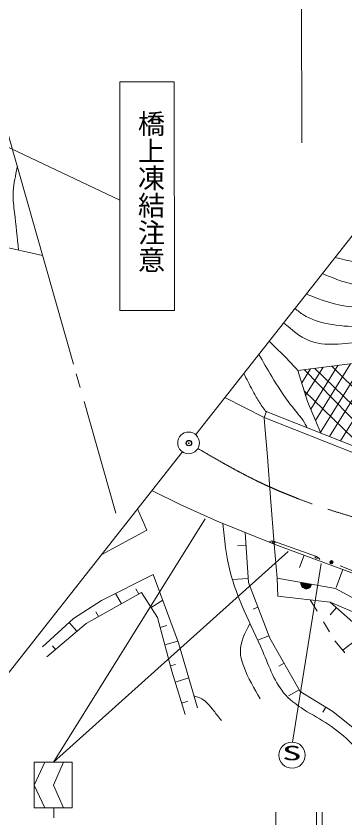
# Model space of a CAD drawing. Units: millimetres, scale not verified. Extents: x -199886483 to 680000, y -5525939 to 380000.
# Drawn here: x 364218 to 394389, y 243024 to 316621 of the extents above; entities that cross this region are included whole.
import ezdxf
from ezdxf.enums import TextEntityAlignment as Align

# ---------------------------------------------------------------- set-up
doc = ezdxf.new("R2010")
doc.units = ezdxf.units.MM
doc.header["$LTSCALE"] = 1000
doc.header["$PDMODE"] = 32
doc.header["$PDSIZE"] = 500
doc.linetypes.add('CHAIN', pattern=[18.5, 12, -1.5, 3.5, -1.5])
for name, color, linetype, lineweight in [('M-BGD', 7, 'Continuous', 13), ('M-BMK-SRVR', 3, 'Continuous', 13), ('M-OTRS', 6, 'Continuous', 25), ('M-STR-STR1', 1, 'Continuous', 13), ('M-STR-STR3', 7, 'Continuous', 13), ('M-STR-STRC', 7, 'Continuous', 13)]:
    doc.layers.add(name, color=color, linetype=linetype, lineweight=lineweight)
doc.styles.add('@ＭＳ ゴシック', font='')
doc.styles.add('ＭＳ ゴシック', font='')
doc.styles.get('@ＭＳ ゴシック').set_extended_font_data('@MS Gothic')
doc.styles.get('ＭＳ ゴシック').set_extended_font_data('MS Gothic')

msp = doc.modelspace()

# ---------------------------------------------------------------- linework, layer by layer
at = {"layer": 'M-BGD'}
for p, q in [((360805, 295976), (366643, 294646)), ((390076, 284105), (396893, 284953)), ((396121, 284857), (392102, 278381)), ((397286, 285001), (392965, 278040)), ((398689, 285230), (393977, 277639)), ((390948, 281245), (390076, 284105)), ((391214, 284246), (390422, 282970)), ((390649, 284176), (398497, 276149)), ((392379, 284391), (390776, 281808)), ((393745, 284561), (391248, 280537)), ((391600, 284294), (400487, 275661)), ((394911, 284706), (391685, 279508)), ((393196, 284493), (402845, 274864)), ((390651, 282219), (396199, 276828)), ((392176, 278352), (390948, 281245)), ((387180, 280344), (386982, 279762)), ((395323, 276461), (386982, 279762)), ((395519, 277029), (387176, 280331)), ((375365, 271409), (376217, 269434)), ((376217, 269434), (372035, 267169)), ((385234, 269233), (385540, 264646)), ((384543, 268008), (385312, 268059)), ((387848, 268415), (391790, 267007)), ((387909, 268167), (395252, 265444)), ((388160, 265026), (387910, 268157)), ((390224, 265998), (390651, 267150)), ((393569, 264185), (394183, 265840)), ((395277, 265653), (393964, 266174)), ((372071, 262992), (376792, 265380)), ((376792, 265380), (379132, 259086)), ((384071, 264896), (385517, 264993)), ((393525, 264086), (388160, 265026)), ((388160, 265026), (388223, 263366)), ((388160, 265026), (393525, 264086)), ((385540, 264646), (387497, 259519)), ((370647, 260876), (375725, 263712)), ((373348, 263638), (373882, 262683)), ((375197, 264067), (375474, 263572)), ((375725, 263712), (377191, 261417)), ((401242, 259871), (393525, 264086)), ((393525, 264086), (401242, 259871)), ((369497, 261322), (372071, 262992)), ((377672, 263011), (376607, 262331)), ((388223, 263366), (393031, 262832)), ((391209, 263034), (391839, 261988)), ((393031, 262832), (401089, 259384)), ((393031, 262832), (395121, 260999)), ((385969, 262201), (386409, 262369)), ((393021, 261672), (393600, 262333)), ((366637, 258744), (369497, 261322)), ((371548, 261953), (371792, 261516)), ((377191, 261417), (378513, 256486)), ((367035, 257797), (370647, 260876)), ((369106, 260969), (369800, 260154)), ((378047, 260680), (377433, 260515)), ((392426, 261013), (392973, 260104)), ((394238, 258443), (396027, 259824)), ((379074, 259242), (377861, 258917)), ((379132, 259086), (380853, 253125)), ((386445, 259387), (387407, 259754)), ((387497, 259519), (390284, 254637)), ((393472, 259275), (393479, 259264)), ((393479, 259264), (394387, 258167)), ((367556, 258808), (367836, 258480)), ((378835, 257112), (378378, 256990)), ((388313, 256958), (388800, 257236)), ((378513, 256486), (379736, 252531)), ((380058, 255879), (378819, 255496)), ((389203, 254233), (390192, 254797)), ((390284, 254637), (393264, 252783)), ((379983, 253741), (379416, 253566)), ((392345, 252723), (392628, 253178)), ((393264, 252783), (396635, 250099))]:
    msp.add_line(p, q, dxfattribs=at)
for radius in [150, 100, 50]:
    msp.add_circle((393144, 266499), radius, dxfattribs=at)
for centre, radius, start, end in [((387680, 267945), 500, 70.336, 115.336), ((387848, 268415), 150, 160.336, 340.336), ((391790, 267007), 150, 160.336, 340.336), ((391622, 266536), 500, 25.336, 70.336), ((390843, 264556), 500, 170.06432, 350.06432), ((390843, 264556), 500, 170.06432, 350.06432), ((390843, 264556), 450, 170.06432, 350.06432), ((390843, 264556), 400, 170.06432, 350.06432), ((390843, 264556), 350, 170.06432, 350.06432), ((390843, 264556), 300, 170.06432, 350.06432), ((390843, 264556), 250, 170.06432, 350.06432), ((390843, 264556), 200, 170.06432, 350.06432), ((390843, 264556), 150, 170.06432, 350.06432), ((390843, 264556), 100, 170.06432, 350.06432), ((390843, 264556), 50, 170.06432, 350.06432)]:
    msp.add_arc(centre, radius, start, end, dxfattribs=at)
for points, knots in [([(364457, 295144), (364335, 296289), (364213, 297435), (364077, 298585), (364010, 299155), (363939, 299725), (363952, 300294), (363968, 301013), (364119, 301729), (364261, 302438), (364287, 302566), (364312, 302693), (364337, 302820)], [0, 0, 0, 0, 1, 1, 1, 2, 2, 2, 3, 3, 3, 4, 4, 4, 4]), ([(393471, 294460), (394646, 294192), (395821, 293923), (397007, 293809), (398855, 293631), (400726, 293828), (402608, 294033), (403438, 294124), (404269, 294216), (405077, 294145), (406715, 294003), (408256, 293193), (409832, 292564), (411981, 291706), (414197, 291183), (416430, 290799), (417376, 290636), (418325, 290499), (419305, 290469), (420199, 290442), (421119, 290504), (421921, 290839), (422821, 291214), (423575, 291931), (424242, 292683), (424827, 293343), (425346, 294029), (425865, 294716)], [0, 0, 0, 0, 1, 1, 1, 2, 2, 2, 3, 3, 3, 4, 4, 4, 5, 5, 5, 6, 6, 6, 7, 7, 7, 8, 8, 8, 9, 9, 9, 9]), ([(390832, 291102), (392214, 290571), (393596, 290040), (395005, 289943), (396718, 289824), (398471, 290346), (400233, 290552), (400855, 290625), (401478, 290658), (402090, 290591), (402639, 290531), (403179, 290390), (403719, 290251), (405378, 289825), (407032, 289421), (408646, 288890), (409924, 288470), (411176, 287971), (412398, 287377), (413074, 287048), (413741, 286690), (414445, 286469), (415228, 286222), (416056, 286144), (416908, 286091), (420336, 285879), (424136, 286074), (426720, 288181), (426974, 288388), (427216, 288614), (427440, 288854), (427809, 289251), (428128, 289688), (428462, 290115), (428804, 290551), (429162, 290977), (429467, 291438), (429759, 291879), (430003, 292353), (430279, 292806), (430581, 293303), (430922, 293775), (431263, 294246)], [0, 0, 0, 0, 1, 1, 1, 2, 2, 2, 3, 3, 3, 4, 4, 4, 5, 5, 5, 6, 6, 6, 7, 7, 7, 8, 8, 8, 9, 9, 9, 10, 10, 10, 11, 11, 11, 12, 12, 12, 13, 13, 13, 14, 14, 14, 14]), ([(428200, 293145), (427071, 291955), (425943, 290764), (424569, 289954), (423458, 289299), (422188, 288892), (420895, 288619), (419295, 288281), (417663, 288146), (416063, 288366), (414987, 288514), (413926, 288823), (412930, 289249), (411790, 289736), (410735, 290375), (409612, 290942), (407742, 291886), (405684, 292628), (403642, 292638), (401831, 292647), (400033, 292081), (398187, 291893), (397111, 291784), (396019, 291804), (394981, 292039), (394066, 292246), (393192, 292620), (392319, 292994)], [0, 0, 0, 0, 1, 1, 1, 2, 2, 2, 3, 3, 3, 4, 4, 4, 5, 5, 5, 6, 6, 6, 7, 7, 7, 8, 8, 8, 9, 9, 9, 9]), ([(401962, 288345), (401093, 288406), (400224, 288466), (399357, 288439), (398170, 288401), (396986, 288199), (395798, 288151), (394812, 288111), (393823, 288177), (392843, 288371), (392049, 288529), (391261, 288770), (390587, 289196), (390311, 289371), (390054, 289577), (389796, 289783)], [0, 0, 0, 0, 1, 1, 1, 2, 2, 2, 3, 3, 3, 4, 4, 4, 5, 5, 5, 5]), ([(409268, 284497), (408239, 285091), (407209, 285684), (406082, 285814), (405579, 285871), (405057, 285837), (404546, 285882), (403798, 285950), (403076, 286189), (402348, 286370), (400303, 286877), (398217, 286917), (396032, 286715), (394319, 286556), (392545, 286248), (391077, 286851), (390241, 287195), (389504, 287833), (388767, 288472)], [0, 0, 0, 0, 1, 1, 1, 2, 2, 2, 3, 3, 3, 4, 4, 4, 5, 5, 5, 6, 6, 6, 6]), ([(387447, 286791), (387612, 286612), (387776, 286433), (387948, 286261), (388282, 285929), (388644, 285624), (388969, 285285), (389142, 285105), (389304, 284916), (389473, 284732), (389669, 284518), (389873, 284311), (390077, 284105)], [0, 0, 0, 0, 1, 1, 1, 2, 2, 2, 3, 3, 3, 4, 4, 4, 4]), ([(386489, 285571), (386879, 284894), (387270, 284217), (387671, 283546), (388206, 282653), (388762, 281770), (389405, 280950), (389839, 280395), (390314, 279869), (390687, 279274), (390771, 279140), (390849, 279003), (390928, 278866)], [0, 0, 0, 0, 1, 1, 1, 2, 2, 2, 3, 3, 3, 4, 4, 4, 4]), ([(385111, 283817), (385372, 283304), (385633, 282791), (385905, 282282), (386085, 281944), (386271, 281607), (386475, 281282), (386685, 280947), (386914, 280625), (387143, 280303)], [0, 0, 0, 0, 1, 1, 1, 2, 2, 2, 3, 3, 3, 3]), ([(383180, 270059), (383339, 268567), (383498, 267076), (383863, 265628), (384175, 264396), (384636, 263195), (385148, 262034), (385697, 260785), (386305, 259581), (386850, 258300), (387447, 256894), (387968, 255396), (388943, 254315), (390049, 253089), (391740, 252402), (393153, 251419), (394706, 250339), (395924, 248901), (397141, 247464)], [0, 0, 0, 0, 1, 1, 1, 2, 2, 2, 3, 3, 3, 4, 4, 4, 5, 5, 5, 6, 6, 6, 6]), ([(385659, 260827), (385219, 260002), (384780, 259177), (384793, 258315), (384800, 257850), (384939, 257374), (385108, 256918), (385502, 255858), (386062, 254905), (386622, 253953)], [0, 0, 0, 0, 1, 1, 1, 2, 2, 2, 3, 3, 3, 3]), ([(380536, 254225), (380782, 254158), (381029, 254092), (381246, 253970), (381448, 253857), (381625, 253696), (381788, 253526), (381989, 253316), (382169, 253094), (382349, 252869), (382589, 252569), (382826, 252265), (383064, 251961)], [0, 0, 0, 0, 1, 1, 1, 2, 2, 2, 3, 3, 3, 4, 4, 4, 4])]:
    msp.add_open_spline(points, degree=3, knots=knots, dxfattribs=at)
at = {"layer": 'M-BMK-SRVR'}
for p, q in [((360704, 315528), (369479, 284675)), ((401349, 304491), (380702, 278204)), ((369730, 283791), (370093, 282516)), ((370457, 281235), (373367, 271004)), ((379444, 276602), (355591, 246233))]:
    msp.add_line(p, q, dxfattribs=at)
msp.add_circle((380044, 277443), 1000, dxfattribs=at)
at = {"layer": 'M-OTRS'}
msp.add_point((380077, 277423), dxfattribs=at)
at = {"layer": 'M-STR-STR1'}
for p, q in [((386982, 279762), (383378, 281611)), ((387018, 279303), (386982, 279762)), ((387270, 276153), (387018, 279303)), ((387569, 272424), (387270, 276153)), ((376665, 273064), (379341, 271765)), ((387910, 268157), (387569, 272424)), ((379341, 271765), (382681, 270260)), ((382681, 270260), (387910, 268157))]:
    msp.add_line(p, q, dxfattribs=at)
at = {"layer": 'M-STR-STR1', "color": 2, "linetype": 'CHAIN'}
msp.add_open_spline([(446139, 268528), (441001, 267700), (435863, 266872), (430674, 266505), (425010, 266103), (419287, 266250), (413652, 266916), (409761, 267377), (405913, 268085), (402069, 268926), (396608, 270120), (391156, 271580), (386169, 274028), (384370, 274910), (382631, 275922), (380893, 276933)], degree=3, knots=[0, 0, 0, 0, 1, 1, 1, 2, 2, 2, 3, 3, 3, 4, 4, 4, 5, 5, 5, 5], dxfattribs=at)
at = {"layer": 'M-STR-STR3'}
for p, q in [((390425, 304993), (390413, 324671)), ((388049, 243552), (388057, 229281)), ((391790, 243555), (391799, 229283)), ((392298, 243555), (392307, 229284))]:
    msp.add_line(p, q, dxfattribs=at)
at = {"layer": 'M-STR-STRC'}
for p, q in [((373733, 310592), (378733, 310595)), ((373733, 310592), (373746, 289592)), ((378733, 310595), (378746, 289595)), ((355179, 308493), (373740, 299723)), ((373746, 289592), (378746, 289595)), ((367660, 248145), (381578, 270483)), ((367660, 248145), (389189, 267491)), ((389592, 249987), (392201, 266379)), ((369366, 248146), (365866, 248144)), ((365866, 248144), (365868, 243944)), ((366866, 248144), (365867, 246044)), ((368566, 248145), (367667, 246045)), ((369366, 248146), (369368, 243946)), ((365867, 246044), (366868, 243944)), ((367667, 246045), (368568, 243945)), ((369368, 243946), (365868, 243944)), ((367669, 243045), (367684, 243932))]:
    msp.add_line(p, q, dxfattribs=at)
msp.add_circle((389536, 248788), 1200, dxfattribs=at)

# ---------------------------------------------------------------- texts
at = {"layer": 'M-STR-STRC', "style": '@ＭＳ ゴシック'}
msp.add_text('橋上凍結注意', height=1833, rotation=270.035, dxfattribs=at).set_placement((375141, 308009), align=Align.BOTTOM_LEFT)
at = {"layer": 'M-STR-STRC', "style": 'ＭＳ ゴシック', "width": 2}
msp.add_text('S', height=1320, rotation=0.035, dxfattribs=at).set_placement((388618, 247925), align=Align.BOTTOM_LEFT)

doc.saveas('drawing.dxf')
